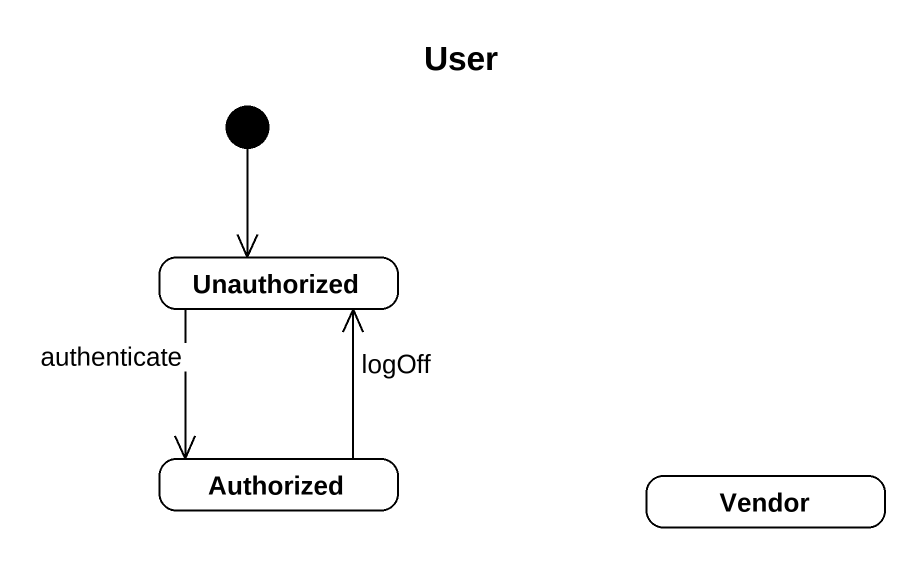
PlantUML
@startuml
title User
hide empty description
state Unauthorized
state Authorized
state Vendor
[*] --> Unauthorized
Unauthorized --> Authorized : authenticate
Authorized -up-> Unauthorized : logOff
@enduml
